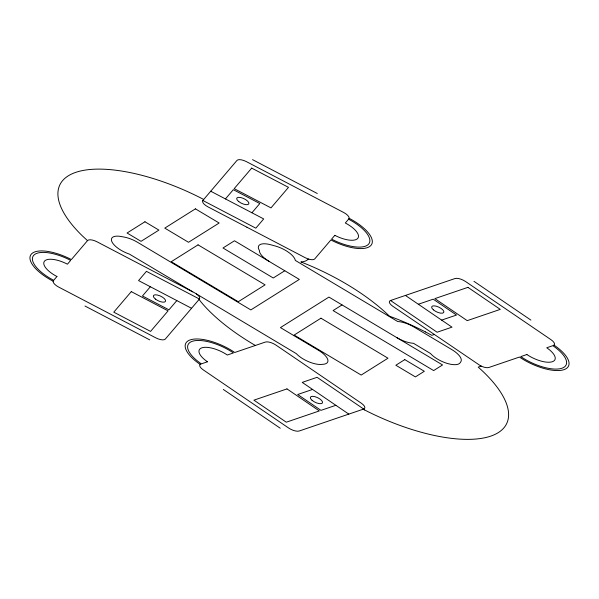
<?xml version="1.0" encoding="UTF-8"?>
<svg xmlns="http://www.w3.org/2000/svg" width="599" height="599" viewBox="0 0 599 599"><rect width="100%" height="100%" fill="white"/><g stroke="black" fill="none" stroke-linecap="round" stroke-linejoin="round"><path stroke-width="0.9" d="M202.844 200.47L236.979 160.42A8.341 3.272 25.2 0 1 246.526 161.693L343.661 212.48A8.341 3.272 25.2 0 1 348.835 218.897L349.269 218.38A35.041 13.747 25.2 0 1 370.991 245.328A35.041 13.747 25.2 0 1 330.895 239.952L314.7 258.955A8.341 3.272 25.2 0 1 305.153 257.675L208.01 206.887A8.341 3.272 25.2 0 1 202.844 200.47L255.825 228.174L263.702 218.927L210.721 191.231M150.342 286.741L142.457 295.988L168.955 309.833L176.832 300.593M225.434 198.928L233.318 189.681L259.809 203.533L251.932 212.772M196.42 293.944A8.341 3.272 25.2 0 1 199.43 299.043L165.287 339.101A8.341 3.272 25.2 0 1 155.74 337.821L58.605 287.033A8.341 3.272 25.2 0 1 53.431 280.617L52.997 281.133A35.041 13.747 25.2 0 1 31.275 254.193A35.041 13.747 25.2 0 1 71.378 259.562L87.566 240.566A8.341 3.272 25.2 0 1 97.113 241.839L194.256 292.626L296.34 353.665A17.685 6.941 25.2 0 0 321.386 364.424L323.198 364.282A17.693 6.941 25.2 0 0 318.436 350.265L280.444 327.593L328.948 297.082L442.564 364.956L433.631 370.571L333.074 310.567L342.014 304.943M284.75 270.77L273.264 277.996L222.985 247.993L234.479 240.768L299.343 279.411L250.839 309.923L137.441 242.243A17.693 6.941 25.2 0 0 124.315 237.114L121.312 236.545A17.693 6.941 25.2 0 0 111.916 241.764A17.693 6.941 25.2 0 0 129.399 254.103L192.713 291.818M390.526 300.503L454.985 278.542A8.341 3.272 25.2 0 1 465.588 281.537L550.998 339.7A8.341 3.272 25.2 0 1 553.341 345.511L554.165 345.234A35.041 13.747 25.2 0 1 563.988 369.65A35.041 13.747 25.2 0 1 519.453 357.056L488.881 367.479A8.341 3.272 25.2 0 1 480.48 365.772L392.862 306.314A8.341 3.272 25.2 0 1 390.526 300.503L437.113 332.228L451.99 327.159L405.396 295.434M418.342 304.247L433.212 299.178L456.513 315.044L441.635 320.106M312.566 389.44L297.696 394.509L320.989 410.367L335.867 405.298M363.683 409.042L299.223 431.003A8.341 3.272 25.2 0 1 288.621 428.008L203.203 369.845A8.341 3.272 25.2 0 1 200.867 364.035L200.044 364.312A35.041 13.747 25.2 0 1 190.22 339.895A35.041 13.747 25.2 0 1 234.748 352.489L265.327 342.074A8.341 3.272 25.2 0 1 275.929 345.069L361.339 403.232A8.341 3.272 25.2 0 1 363.683 409.042L317.088 377.318L302.218 382.387L348.805 414.111M434.275 334.519L431.819 335.32L425.462 331.928M247.365 227.463L246.908 227.223M308.732 259.142L308.103 259.202A30.04 11.785 25.2 0 1 301.275 261.935L300.855 261.95L304.097 263.193A123.491 48.452 25.2 0 1 389.013 315.77L390.144 316.452M480.48 365.772L481.184 366.101L478.204 367.112A123.476 48.444 25.2 0 1 492.041 435.66A123.476 48.444 25.2 0 1 364.506 409.903M252.531 159.641L317.29 193.499M199.43 299.043L146.441 271.34L138.564 280.587L191.545 308.283M84.976 306.022L149.735 339.873M203.69 199.474L202.005 198.576A123.491 48.452 25.2 0 0 76.844 172.003A123.491 48.452 25.2 0 0 82.527 236.036L87.506 240.633M363.189 409.214L364.499 409.911M255.391 345.458L252.785 343.953A123.491 48.452 25.2 0 1 201.062 302.031L199.07 299.463M473.959 281.328L530.901 320.106M223.307 389.44L280.25 428.218M268.899 261.239A17.693 6.941 25.2 0 1 259.397 250.449L259.21 250.112A17.693 6.941 25.2 0 1 270.83 244.789L275.345 246.032A17.693 6.941 25.2 0 1 295.195 259.854L295.314 260.423L397.751 321.551L398.769 321.618A17.693 6.941 25.2 0 1 414.081 327.076L451.788 349.576A17.693 6.941 25.2 0 1 461.148 361.062A49.829 19.55 25.2 0 1 460.182 362.732A17.693 6.941 25.2 0 1 446.914 363.323A17.693 6.941 25.2 0 1 430.479 353.492L413.437 343.272L412.419 343.205A17.693 6.941 25.2 0 1 397.107 337.754M390.151 316.452A123.476 48.444 25.2 0 1 425.47 331.936M56.935 276.513L53.693 280.31A32.376 12.699 25.2 0 1 33.634 255.421A32.376 12.699 25.2 0 1 70.675 260.385L67.44 264.189A20.029 7.854 25.2 0 0 44.521 261.112A20.029 7.854 25.2 0 0 56.935 276.513M131.286 291.623L113.773 312.169L150.574 331.404L168.079 310.866L131.286 291.623M251.7 168.109L234.187 188.655L270.988 207.89L288.493 187.345L251.7 168.109M334.834 235.332L331.591 239.128A32.376 12.699 25.2 0 0 368.632 244.093A32.376 12.699 25.2 0 0 348.573 219.204L345.331 223.008A20.029 7.854 25.2 0 1 357.745 238.402A20.029 7.854 25.2 0 1 334.834 235.332M144.943 221.765L127.07 233.004L141.042 241.337L158.907 230.098L144.943 221.765M195.409 208.849L164.777 228.122L188.513 242.288L219.152 223.015L195.409 208.849M198.052 244.849L171.247 261.711L238.282 301.716L265.087 284.854L198.052 244.849M320.952 318.196L294.146 335.058L361.182 375.064L387.987 358.202L320.952 318.196M404.782 359.617L395.849 365.24L415.399 376.906L424.332 371.283L404.782 359.617M207.479 361.781L201.361 363.863A32.376 12.699 25.2 0 1 192.286 341.31A32.376 12.699 25.2 0 1 233.423 352.938L227.313 355.02A20.029 7.854 25.2 0 0 201.863 347.824A20.029 7.854 25.2 0 0 207.479 361.781M467.924 287.355L434.867 298.616L467.22 320.645L500.277 309.384L467.924 287.355M286.981 388.901L253.924 400.162L286.285 422.198L319.334 410.929L286.981 388.901M526.895 354.526L520.778 356.607A32.376 12.699 25.2 0 0 561.914 368.243A32.376 12.699 25.2 0 0 552.84 345.683L546.73 347.764A20.029 7.854 25.2 0 1 552.338 361.721A20.029 7.854 25.2 0 1 526.895 354.526M433.362 309.825A6.679 2.621 25.2 0 0 443.672 312.581A6.679 2.621 25.2 0 0 436.237 306.186A6.679 2.621 25.2 0 0 433.362 309.825M238.776 201.623A6.679 2.621 25.2 0 0 248.825 203.885A6.679 2.621 25.2 0 0 240.791 197.558A6.679 2.621 25.2 0 0 238.776 201.623M312.057 400.312A6.679 2.621 25.2 0 0 322.359 403.06A6.679 2.621 25.2 0 0 314.932 396.673A6.679 2.621 25.2 0 0 312.057 400.312M155.448 299.096A6.679 2.621 25.2 0 0 165.504 301.357A6.679 2.621 25.2 0 0 157.462 295.03A6.679 2.621 25.2 0 0 155.448 299.096"/></g></svg>
